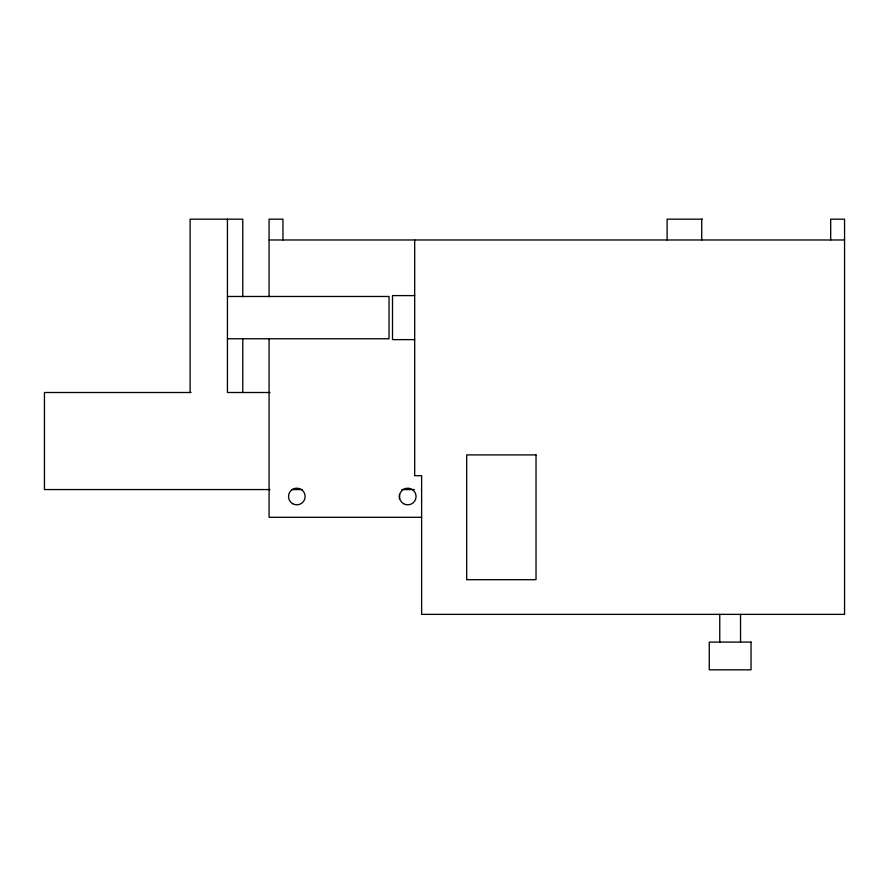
<?xml version="1.0" encoding="UTF-8"?>
<svg xmlns="http://www.w3.org/2000/svg" width="889" height="889" viewBox="0 0 889 889"><rect width="100%" height="100%" fill="white"/><g stroke="black" fill="none" stroke-linecap="round" stroke-linejoin="round"><path stroke-width="1.33" d="M702.432 219.172L667.117 219.172L667.117 239.974M269.089 239.974L844.55 239.974M414.685 295.604L392.505 295.604L392.505 339.631L414.685 339.631M227.495 296.47L389.038 296.47L389.038 338.765L227.495 338.765M191.002 392.505L44.45 392.505L44.45 489.561L270.045 489.561M270.045 392.505L227.428 392.505L227.428 219.172M291.559 489.561L302.282 489.561M401.961 489.561L414.274 489.561M421.619 517.298L269.089 517.298L269.089 338.42M830.682 239.974L830.682 219.172L844.55 219.172L844.55 614.366L421.619 614.366L421.619 475.704L414.685 475.704L414.685 239.974M740.537 614.366L740.548 642.091M719.757 614.366L719.757 642.091M701.732 219.172L701.732 239.974M399.439 494.417L399.439 498.762M282.958 239.974L282.958 219.172L269.089 219.172L269.089 296.826M242.764 296.826L242.764 219.172L190.113 219.172L190.113 392.505M242.764 338.42L242.764 392.505M536.023 454.901L466.692 454.901L466.692 579.695L536.023 579.695L536.023 454.901M751.038 642.091L709.266 642.091L709.266 669.828L751.038 669.828L751.038 642.091M403.595 503.707A8.323 8.323 0 0 0 416.074 496.495A8.323 8.323 0 0 0 403.595 489.294A8.323 8.323 0 0 0 403.595 503.707M292.67 503.707A8.323 8.323 0 0 0 305.149 496.495A8.323 8.323 0 0 0 292.67 489.294A8.323 8.323 0 0 0 292.67 503.707"/></g></svg>
